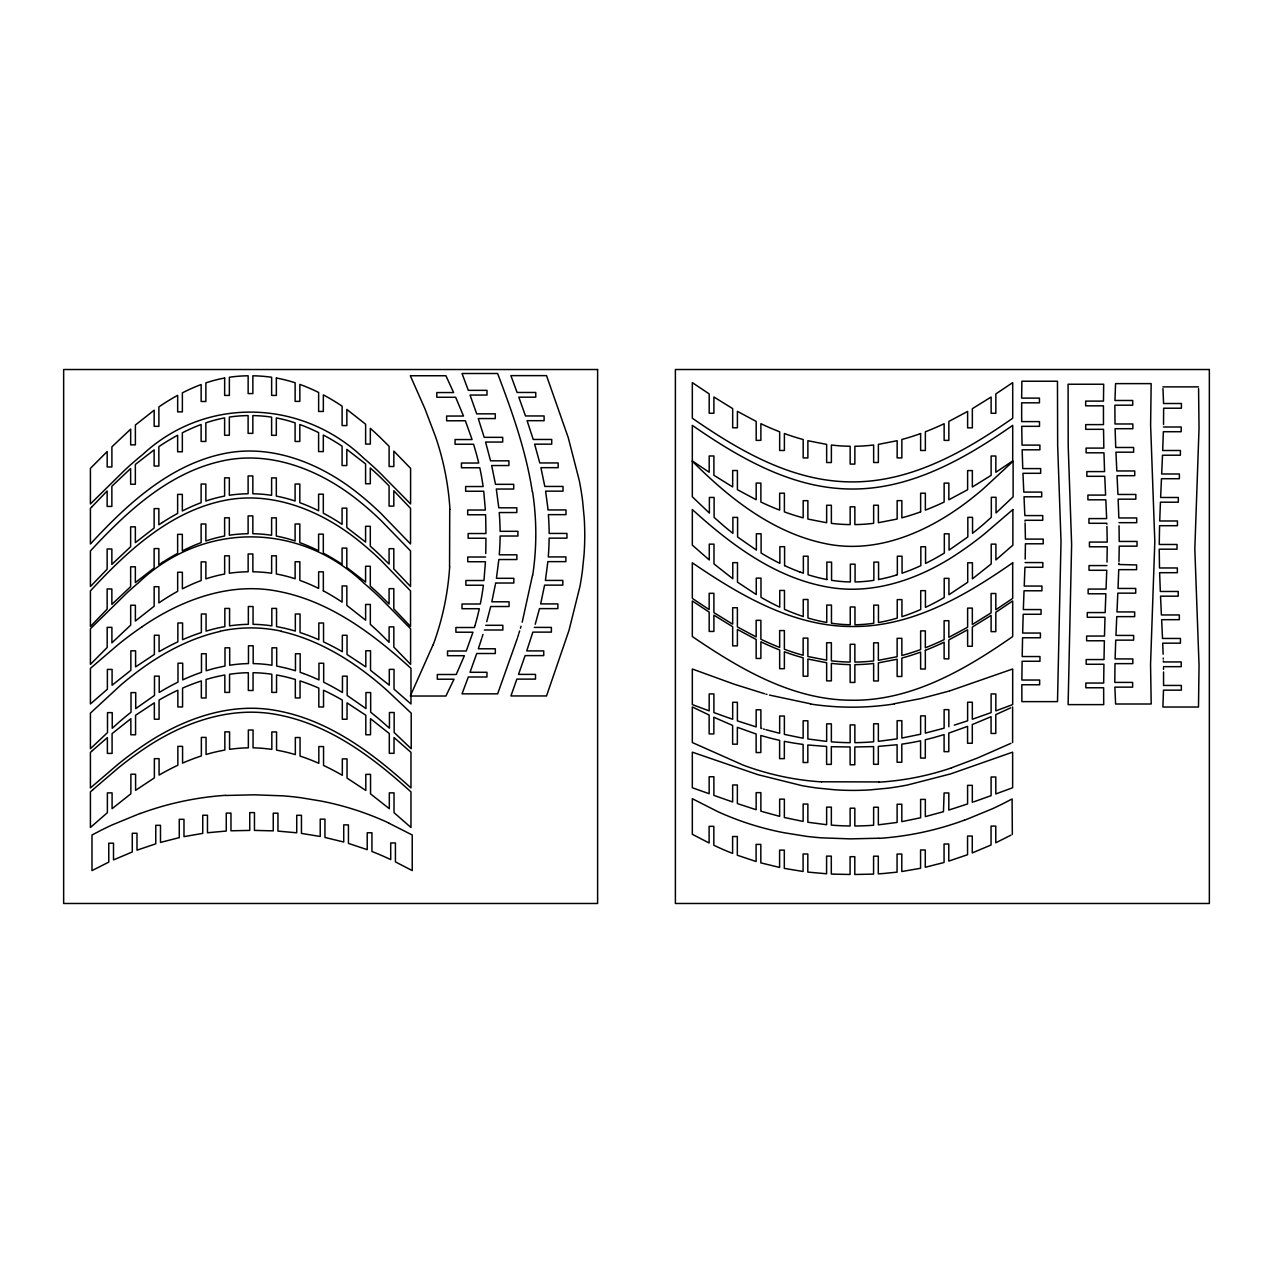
<?xml version="1.0" encoding="UTF-8"?>
<svg xmlns="http://www.w3.org/2000/svg" width="1273" height="1273" viewBox="0 0 1273 1273"><rect width="100%" height="100%" fill="white"/><g stroke="black" fill="none" stroke-linecap="round" stroke-linejoin="round"><path stroke-width="1.5" d="M1163.522 424.546L1163.633 408.219L1181.408 408.219L1181.408 403.509L1163.57 403.509L1162.981 388.599M1025.195 559.07L1025.417 543.794L1043.224 543.794L1043.224 539.084L1025.417 539.084L1025.099 522.948M1107.001 562.077L1107.224 546.801L1089.433 546.801L1089.433 542.075L1107.224 542.075L1106.921 526.401M1118.967 561.457L1119.222 546.165L1137.028 546.165L1137.028 541.455L1119.222 541.455L1119.047 525.749M485.745 553.532L485.952 538.24L468.162 538.24L468.162 533.53L485.952 533.53L485.713 518.254M1118.935 563.191L1118.903 564.066M1118.887 564.512L1136.614 564.941L1136.614 569.652L1118.744 569.652L1118.028 588.444L1135.723 588.444L1135.723 593.154L1117.821 593.154L1116.978 611.931L1134.673 611.931L1134.673 616.641L1116.755 616.641L1115.944 635.434L1133.638 635.434L1133.638 640.144L1115.737 640.144L1115.1 658.921L1132.827 658.921L1132.827 663.631L1114.973 663.631L1114.814 682.408L1132.636 682.408L1132.636 687.134L1114.877 687.134L1115.594 704.001L1151.19 704.001L1150.553 664.267L1154.818 541.614L1150.617 425.309L1151.158 383.619L1115.562 383.619L1114.957 400.486L1132.715 400.486L1132.715 405.196L1114.877 405.196L1114.989 423.973L1132.843 423.973L1132.843 428.699L1115.1 428.699L1115.737 447.475L1133.638 447.475L1133.638 452.186L1115.944 452.186L1116.819 470.962L1134.736 470.962L1134.736 475.688L1117.042 475.688L1117.933 494.465L1135.834 494.465L1135.834 499.175L1118.14 499.175L1118.84 517.952L1136.709 517.952L1136.709 522.678L1118.967 522.678M449.56 566.771L449.735 509.439M532.432 575.587L522.201 622.195M495.468 583.909L495.627 583.018L513.831 583.018L513.831 578.308L496.422 578.308L498.857 559.531L516.87 559.531L516.87 554.805L499.271 554.805L499.525 551.304A259.342 259.342 0 0 0 500.114 536.028L517.92 536.028L517.92 531.318L500.114 531.318A258.085 258.085 0 0 0 499.493 516.09L499.223 512.542L516.822 512.542L516.822 507.816L498.793 507.816L496.311 489.039L513.703 489.039L513.703 484.329L495.499 484.329L491.664 465.552L508.914 465.552L508.914 460.826L490.551 460.826L485.586 442.049L502.692 442.049L502.692 437.339L484.201 437.339L478.266 418.562L495.277 418.562L495.277 413.836L476.691 413.836L470.055 395.06L486.986 395.06L486.986 390.35L468.321 390.35L462.019 373.498L497.616 373.498C512.207 411.927 526.067 450.992 532.337 491.792M495.308 584.8L491.824 601.795L509.073 601.795L509.073 606.521L490.71 606.521L486.747 621.685M475.052 625.377L475.259 624.661A262.445 262.445 0 0 0 479.3 608.717L462.019 608.717L462.019 604.007L480.303 604.007A266.916 266.916 0 0 0 482.897 588.874L483.39 585.23L465.886 585.23L465.886 580.52L483.963 580.52L485.443 561.743L467.748 561.743L467.748 557.017L485.634 557.017M521.039 626.252L520.45 628.273M535.233 624.263L539.497 608.621L557.876 608.621L557.876 603.911L540.659 603.911L544.589 585.134L562.809 585.134L562.809 580.424L545.401 580.424L547.867 561.632L565.88 561.632L565.88 556.922L548.281 556.922L548.536 553.437A273.011 273.011 0 0 0 549.061 541.964L549.14 538.145L566.946 538.145L566.946 533.435L549.156 533.435L549.14 531.525A269.828 269.828 0 0 0 548.631 518.191L548.392 514.642L566.008 514.642L566.008 509.932L547.995 509.932L547.772 507.625M474.845 626.077L474.431 627.509L455.909 627.509L455.909 632.22L472.967 632.22L466.268 650.996L447.539 650.996L447.539 655.706L464.39 655.706L456.211 674.499L437.323 674.499L437.323 679.209L454.015 679.209L445.916 696.029L410.32 696.029L432.9 645.172M519.639 630.947L518.938 633.27M482.976 634.431L482.069 637.327M518.572 634.431L517.665 637.327M481.703 638.489L478.33 648.784L495.324 648.784L495.324 653.51L476.723 653.51L470.023 672.287L486.954 672.287L486.954 676.997L468.305 676.997L462.035 693.849L497.632 693.849L517.299 638.489M141.955 626.857C180.909 599.997 229.458 581.888 277.18 591.133C329.166 600.697 372.782 633.572 410.972 668.373L410.972 703.969L394.025 689.154L394.025 669.359L389.299 669.359L389.299 685.176L370.523 670.314L370.523 650.774L365.812 650.774L365.812 666.877L347.036 654.481L347.036 635.275L342.326 635.275L342.326 651.696L338.857 649.739A242.3 242.3 0 0 0 323.549 641.878L323.533 623.006L318.823 623.006L318.823 639.746A207.022 207.022 0 0 0 303.579 633.731L300.046 632.554L300.046 614L295.336 614L295.336 631.074L289.48 629.451A165.951 165.951 0 0 0 276.559 626.618L276.543 608.414L271.833 608.414L271.833 625.855L268.332 625.393A146.109 146.109 0 0 0 253.056 624.327L253.056 606.521L248.346 606.521L248.346 624.327A146.475 146.475 0 0 0 233.086 625.393L229.57 625.87L229.57 608.43L224.844 608.43L224.844 626.634A167.463 167.463 0 0 0 211.939 629.451L206.067 631.09L206.067 614L201.357 614L201.357 632.554L197.888 633.715A206.64 206.64 0 0 0 182.58 639.714L182.58 622.974L177.854 622.974L177.854 641.847A236.205 236.205 0 0 0 162.467 649.739L159.077 651.665L159.077 635.243L154.367 635.243L154.367 654.449L135.59 666.893L135.59 650.805L130.864 650.805L130.864 670.33L112.088 685.224L112.088 669.423L107.378 669.423L107.378 689.234L90.415 703.953L90.415 668.357L118.262 644.52A347.895 347.895 0 0 1 141.955 626.857M162.403 522.471L158.854 524.81L158.854 508.611L154.128 508.611L154.128 528.056L135.352 542.632L135.352 526.847L130.642 526.847L130.642 546.706L111.865 564.416L111.865 548.981L107.139 548.981L107.139 569.174L90.415 586.551L90.415 550.954C126.998 511.444 169.452 471.806 223.937 460.603C273.568 450.324 323.883 471.79 361.596 503.169A312.919 312.919 0 0 1 381.073 520.53L410.527 550.923L410.527 586.519L393.803 568.92L393.803 548.695L389.077 548.695L389.077 564.082L380.452 555.505A310.898 310.898 0 0 0 375.042 550.429L370.3 546.165L370.3 526.306L365.59 526.306L365.59 542.091L346.813 527.563L346.813 508.134L342.087 508.134L342.087 524.349L338.793 522.201A216.76 216.76 0 0 0 323.31 513.194L323.31 494.179L318.6 494.179L318.6 510.791A192.621 192.621 0 0 0 303.388 504.028L299.823 502.676L299.823 484.042L295.097 484.042L295.097 501.037A144.692 144.692 0 0 0 276.321 496.104L276.321 477.9L271.61 477.9L271.61 495.308L268.11 494.831A141.462 141.462 0 0 0 252.834 493.781L252.834 475.943L248.108 475.943L248.108 493.765A140.46 140.46 0 0 0 232.8 494.783L229.331 495.261L229.331 477.852L224.621 477.852L224.621 496.072A140.078 140.078 0 0 0 205.844 501.021L205.844 484.026L201.118 484.026L201.118 502.676L197.586 504.044A185.953 185.953 0 0 0 182.341 510.966L182.341 494.385L177.631 494.385L177.631 513.433A225.13 225.13 0 0 0 162.403 522.471M162.403 562.427L158.854 564.766L158.854 548.583L154.128 548.583L154.128 568.013L135.352 582.588L135.352 566.803L130.642 566.803L130.642 586.662L111.865 604.389L111.865 588.953L107.139 588.953L107.139 609.13L90.415 626.507L90.415 590.911C126.998 551.4 169.452 511.778 223.937 500.56C273.568 490.28 323.883 511.762 361.596 543.125A312.919 312.919 0 0 1 381.073 560.486L410.527 590.879L410.527 626.475L393.803 608.876L393.803 588.651L389.077 588.651L389.077 604.039L380.452 595.462A310.898 310.898 0 0 0 375.042 590.386L370.3 586.121L370.3 566.262L365.59 566.262L365.59 582.047L346.813 567.519L346.813 548.09L342.087 548.09L342.087 564.305L338.793 562.157A216.76 216.76 0 0 0 323.31 553.15L323.31 534.135L318.6 534.135L318.6 550.748A192.621 192.621 0 0 0 303.388 543.985L299.823 542.648L299.823 523.999L295.097 523.999L295.097 540.993A144.692 144.692 0 0 0 276.321 536.06L276.321 517.856L271.61 517.856L271.61 535.265L268.11 534.787A141.462 141.462 0 0 0 252.834 533.737L252.834 515.899L248.108 515.899L248.108 533.721A140.46 140.46 0 0 0 232.8 534.74L229.331 535.233L229.331 517.809L224.621 517.809L224.621 536.028A140.078 140.078 0 0 0 205.844 540.977L205.844 523.983L201.118 523.983L201.118 542.648L197.586 544.001A185.953 185.953 0 0 0 182.341 550.923L182.341 534.342L177.631 534.342L177.631 553.389A225.13 225.13 0 0 0 162.403 562.427M1012.337 834.42L1012.099 798.935M1011.176 799.428L1003.872 803.231A343.551 343.551 0 0 1 992.383 808.785L964.441 820.273M1010.953 835.152L995.772 842.79L995.772 826.097L991.046 826.097L991.046 844.986L972.27 852.926L972.27 836.043L967.56 836.043L967.56 854.724L948.783 861.089L948.783 843.999L944.057 843.999L944.057 862.489L925.28 867.263L925.28 849.982L920.57 849.982L920.57 868.281L901.793 871.528L901.793 854.056L897.067 854.056L897.067 872.148L883.001 873.549L878.29 873.851L878.29 856.188L873.58 856.188L873.58 874.105L854.804 874.487L854.804 856.681L850.078 856.681L850.078 874.471L834.356 874.153M1010.953 743.321L977.378 758.072L951.408 767.842M941.193 643.565L944.12 642.181L944.12 658.841L948.831 658.841L948.831 639.889L967.623 629.801L967.623 646.238L972.333 646.238L972.333 627.048L991.11 615.384L991.11 631.631L995.82 631.631L995.82 612.281L1012.687 600.951L1012.687 636.548C964.823 669.916 910.545 701.518 850.284 700.214C791.647 699.657 739.342 668.548 692.321 636.548L692.321 600.951L709.172 612.122L709.172 631.44L713.898 631.44L713.898 615.161L732.675 626.698L732.675 645.872L737.385 645.872L737.385 629.419L756.162 639.492L756.162 658.459L760.888 658.459L760.888 641.799L764.389 643.454A277.371 277.371 0 0 0 779.665 649.994L779.665 668.691L784.375 668.691L784.375 651.776A229.872 229.872 0 0 0 799.587 656.804L803.152 657.807L803.152 676.234L807.878 676.234L807.878 659.048L826.654 662.74L826.654 680.864L831.364 680.864L831.364 663.36L834.865 663.742A182.31 182.31 0 0 0 850.141 664.617L850.141 682.439L854.867 682.439L854.867 664.633A181.912 181.912 0 0 0 870.095 663.838L873.644 663.456L873.644 680.975L878.354 680.975L878.354 662.867L897.131 659.255L897.131 676.472L901.857 676.472L901.857 658.046L905.374 657.075A227.055 227.055 0 0 0 920.618 652.094L920.634 669.025L925.344 669.025L925.344 650.328M1010.714 707.836L995.788 714.614L995.788 733.455L991.078 733.455L991.078 716.683L974.879 723.494M974.131 723.78L972.301 724.528L972.301 743.257L967.575 743.257L967.575 726.374L948.799 733.105L948.799 751.659L944.089 751.659L944.089 734.601L934.812 737.306A275.859 275.859 0 0 1 925.312 739.724L925.312 758.072L920.586 758.072L920.586 740.791A258.849 258.849 0 0 1 905.342 743.623L901.809 744.132L901.809 762.256L897.099 762.256L897.099 744.753L878.322 746.376L878.322 764.293L873.596 764.293L873.596 746.599L854.82 746.98L854.82 764.771L850.109 764.771L850.109 746.98L833.083 746.726M140.094 813.447L112.167 824.92A343.965 343.965 0 0 0 100.678 830.473L91.99 835.008L91.99 870.605L108.778 862.107L108.778 843.203L113.504 843.203L113.504 859.912L132.281 851.971L132.281 833.274L136.991 833.274L136.991 850.173L155.767 843.824L155.767 825.318L160.493 825.318L160.493 842.424L179.27 837.634L179.27 819.319L183.98 819.319L183.98 836.632L202.757 833.369L202.757 815.245L207.467 815.245L207.467 832.749L226.26 831.046L226.26 813.113L230.97 813.113L230.97 830.792L249.747 830.41L249.747 812.604L254.457 812.604L254.457 830.41L273.249 830.855L273.249 813.176L277.96 813.176L277.96 831.11L296.736 832.797L296.736 815.293L301.446 815.293L301.446 833.401L320.223 836.488L320.223 819.16L324.949 819.16L324.949 837.443L343.726 842.026L343.726 824.888L348.436 824.888L348.436 843.378L367.213 849.664L367.213 832.765L371.939 832.765L371.939 851.478L377.031 853.515A264.211 264.211 0 0 1 383.953 856.49L390.716 859.625L390.716 842.949L395.426 842.949L395.426 861.901L412.229 870.589L412.229 834.993L388.615 823.026M973.654 801.879L991.094 795.657L991.094 777.007L995.804 777.007L995.804 793.938L1012.64 787.748L1012.64 752.152L950.66 773.889L907.697 784.964A304.263 304.263 0 0 1 887.711 788.21L870.08 789.881A272.613 272.613 0 0 1 834.833 789.785L817.186 788.035A303.706 303.706 0 0 1 801.751 785.584L757.912 774.668L692.321 752.168L692.321 787.764L709.156 793.716L709.156 776.753L713.882 776.753L713.882 795.386L732.659 801.974L732.659 784.98L737.369 784.98L737.369 803.581L756.146 809.723L756.146 792.649L760.872 792.649L760.872 811.156L761.763 811.426M896.176 575.141L897.338 574.775L897.338 556.221L902.064 556.221L902.064 573.232L905.533 571.991A202.693 202.693 0 0 0 920.84 565.658L920.84 546.754L925.551 546.754L925.551 563.414A231.734 231.734 0 0 0 940.699 555.235L944.327 553.071L944.327 533.817L949.053 533.817L949.053 550.127L967.83 536.951L967.83 517.347L972.54 517.347L972.54 533.292L976.996 529.727A303.69 303.69 0 0 0 984.284 523.569L991.317 517.284L991.317 497.313L996.043 497.313L996.043 512.939L1013.117 496.82L1013.117 461.224L983.09 489.007A299.569 299.569 0 0 1 975.595 495.261C934.398 528.916 880.534 554.821 826.225 543.794C773.379 533.228 729.445 498.507 692.321 461.192M954.257 725.117L967.623 720.82L967.623 702.235L972.333 702.235L972.333 719.245L991.11 712.609L991.11 693.944L995.836 693.944L995.836 710.875L1012.687 704.59L1012.687 668.993L949.976 690.809M949.324 691.016L921.127 698.511L894.378 703.698M943.452 811.665L944.105 792.968L948.815 792.968L948.815 810.058L967.591 803.947L967.591 785.346L972.317 785.346L972.317 802.34M942.784 811.872L925.328 816.614L925.328 799.396L920.618 799.396L920.618 817.759L901.825 821.642L901.825 804.25L897.115 804.25L897.115 822.438L878.338 824.84L878.338 807.241L873.628 807.241L873.628 825.238L870.08 825.477A269.971 269.971 0 0 1 856.745 825.97L854.835 825.986L854.835 808.196L850.125 808.196L850.125 825.986L844.397 825.859A272.947 272.947 0 0 1 834.833 825.381L831.349 825.127L831.349 807.13L826.638 807.13L826.638 824.713L807.862 822.247L807.862 804.059L803.136 804.059L803.136 821.435L784.359 817.505L784.359 799.142L779.649 799.142L779.649 816.343L762.654 811.697M942.466 728.602L944.12 728.14L944.12 709.65L948.846 709.65L948.846 726.756M941.797 728.793L925.344 733.105L925.344 715.872L920.634 715.872L920.634 734.219L901.857 738.054L901.857 720.677L897.131 720.677L897.131 738.865L878.354 741.347L878.354 723.78L873.644 723.78L873.644 741.793L870.095 742.064A257.942 257.942 0 0 1 854.867 742.668L854.867 724.894L850.141 724.894L850.141 742.684A259.151 259.151 0 0 1 834.865 742.095L831.364 741.841L831.364 723.844L826.654 723.844L826.654 741.411L807.878 738.976L807.878 720.789L803.152 720.789L803.152 738.181L800.924 737.783M220.277 631.408C192.016 637.725 165.792 651.251 142.385 668.07A326.206 326.206 0 0 0 126.52 680.243A301.001 301.001 0 0 0 120.426 685.367L90.415 713.135L90.415 748.731L107.505 732.596L107.505 712.625L112.231 712.625L112.231 728.267L119.248 721.982A304.518 304.518 0 0 1 126.52 715.84L131.008 712.244L131.008 692.607L135.718 692.607L135.718 708.6L154.494 695.424L154.494 676.138L159.205 676.138L159.205 692.48L162.833 690.3A231.686 231.686 0 0 1 177.981 682.137L177.997 663.201L182.707 663.201L182.707 679.893A202.678 202.678 0 0 1 198.015 673.544L201.484 672.319L201.484 653.733L206.194 653.733L206.194 670.776L207.372 670.41A170.168 170.168 0 0 1 215.583 668.102L224.987 666.034L224.987 647.814L229.697 647.814L229.697 665.238L233.214 664.729A137.325 137.325 0 0 1 248.474 663.583L248.474 645.777L253.184 645.777L253.184 663.599A137.134 137.134 0 0 1 268.46 664.729L271.961 665.238L271.961 647.814L276.687 647.814L276.687 666.05L286.075 668.118A168.927 168.927 0 0 1 294.302 670.425L295.463 670.776L295.463 653.749L300.173 653.749L300.173 672.335L303.706 673.592M225.623 795.482L254.298 794.813L282.988 795.848A313.985 313.985 0 0 1 300.683 797.694L320.685 800.988A293.602 293.602 0 0 1 388.663 822.931M878.911 838.223L850.221 838.875L821.546 837.841A313.779 313.779 0 0 1 806.064 836.281L783.85 832.701A293.506 293.506 0 0 1 717.781 811.633L692.321 798.712L692.321 834.308L709.109 842.981L709.109 826.336L713.835 826.336L713.835 845.272L720.582 848.391A263.941 263.941 0 0 0 727.504 851.366L732.611 853.419L732.611 836.536L737.322 836.536L737.322 855.233L756.098 861.519L756.098 844.397L760.824 844.397L760.824 862.871L779.601 867.438L779.601 850.125L784.311 850.125L784.311 868.393L803.088 871.496L803.088 854.008L807.814 854.008L807.814 872.1L826.591 873.771L826.591 856.108L831.301 856.108L831.301 874.026L833.481 874.121M878.927 781.94L821.594 781.781M1163.458 426.996L1181.201 426.996L1181.201 431.722L1163.347 431.722L1162.695 450.499L1180.405 450.499L1180.405 455.209L1162.504 455.209L1161.692 473.986L1179.371 473.986L1179.371 478.712L1161.469 478.712L1160.626 497.488L1178.321 497.488L1178.321 502.199L1160.435 502.199L1159.719 520.975L1177.445 520.975L1177.445 525.701L1159.576 525.701L1159.242 544.478L1177.032 544.478L1177.032 549.188L1159.226 549.188L1159.496 567.965L1177.35 567.965L1177.35 572.691L1159.623 572.691L1160.324 591.468L1178.209 591.468L1178.209 596.178L1160.53 596.178L1161.406 614.954L1179.323 614.954L1179.323 619.68L1161.644 619.68L1162.52 638.457L1180.421 638.457L1180.421 643.167L1162.71 643.167L1163.124 654.195M1025.099 562.571L1042.826 562.571L1042.826 567.281L1024.94 567.281L1024.224 586.057L1041.935 586.057L1041.935 590.783L1024.033 590.783L1023.333 609.56L1041.059 609.56L1041.059 614.27L1023.19 614.27L1022.665 633.047L1040.407 633.047L1040.407 637.773L1022.569 637.773L1022.203 656.55L1039.961 656.55L1039.961 661.26L1022.124 661.26L1021.869 680.037L1039.643 680.037L1039.643 684.763L1021.837 684.763L1021.885 701.63L1057.497 701.63L1061.014 541.439L1057.656 445.534L1057.465 381.248L1021.869 381.248L1021.662 398.115L1039.452 398.115L1039.452 402.825L1021.646 402.825L1021.678 421.602L1039.5 421.602L1039.5 426.328L1021.726 426.328L1022.044 445.104L1039.898 445.104L1039.898 449.815L1022.155 449.815L1022.76 468.591L1040.662 468.591L1040.662 473.301L1022.951 473.301L1023.794 492.094L1041.696 492.094L1041.696 496.804L1024.017 496.804L1024.845 515.581L1042.73 515.581L1042.73 520.291L1025.02 520.291L1025.051 521.182M1106.905 565.578L1089.036 565.578L1089.036 570.288L1106.762 570.288L1106.714 571.466L1106.046 589.065L1088.144 589.065L1088.144 593.791L1105.855 593.791L1105.155 612.568L1087.269 612.568L1087.269 617.278L1104.996 617.278L1104.487 636.054L1086.633 636.054L1086.633 640.78L1104.375 640.78L1104.009 659.557L1086.171 659.557L1086.171 664.267L1103.93 664.267L1103.675 683.044L1085.869 683.044L1085.869 687.77L1103.643 687.77L1103.707 704.621L1068.111 704.621L1071.627 544.462L1068.206 446.25L1068.079 384.239L1103.675 384.239L1103.468 401.106L1085.662 401.106L1085.662 405.832L1103.436 405.832L1103.484 424.609L1085.71 424.609L1085.71 429.319L1103.532 429.319L1103.834 448.096L1086.092 448.096L1086.092 452.822L1103.962 452.822L1104.566 471.599L1086.856 471.599L1086.856 476.309L1104.741 476.309L1105.601 495.086L1087.906 495.086L1087.906 499.812L1105.823 499.812L1106.651 518.588L1088.94 518.588L1088.94 523.298L1106.826 523.298L1106.858 524.19M485.713 625.298L502.835 625.298L502.835 630.008L484.329 630.008M534.294 627.398L551.384 627.398L551.384 632.124L532.862 632.124L526.736 650.901L543.73 650.901L543.73 655.611L525.113 655.611L518.541 674.388L535.503 674.388L535.503 679.114L516.87 679.114L510.934 695.949L546.531 695.949L569.015 630.342L579.931 586.519A303.563 303.563 0 0 0 582.382 571.084L584.021 555.028A272.438 272.438 0 0 0 584.227 518.191L582.557 500.56A304.104 304.104 0 0 0 579.295 480.573L568.235 437.594L546.515 375.63L510.903 375.63L517.093 392.466L535.758 392.466L535.758 397.176L518.811 397.176L525.494 415.953L544.096 415.953L544.096 420.679L527.102 420.679L533.212 439.456L551.718 439.456L551.718 444.166L534.628 444.166L539.784 462.942L558.163 462.942L558.163 467.668L540.914 467.668L544.812 486.445L563.016 486.445L563.016 491.155L545.608 491.155L547.692 506.861M1163.474 666.67L1181.217 666.67L1181.217 661.944L1163.363 661.944L1163.331 660.973M832.208 746.694L831.333 746.662L831.333 764.373L826.607 764.373L826.607 746.455L807.83 744.991L807.83 762.511L803.12 762.511L803.12 744.419L799.492 743.925A266.63 266.63 0 0 1 784.343 741.332L784.343 758.644L779.617 758.644L779.617 740.345A261.856 261.856 0 0 1 763.705 736.303L760.84 735.46L760.84 752.55L756.13 752.55L756.13 734.012L737.353 727.313L737.353 744.18L732.627 744.18L732.627 725.435L713.851 717.24L713.851 733.948L709.141 733.948L709.141 715.044L692.321 706.945L692.321 742.541L743.177 765.121A275.541 275.541 0 0 0 821.594 781.893M810.583 703.81L769.449 695.074M800.033 737.624L784.375 734.378L784.375 716.031L779.665 716.031L779.665 733.28L765.964 729.715M281.301 631.392C318.568 639.81 351.984 660.385 380.802 684.938A394.359 394.359 0 0 1 387.215 690.555L411.211 713.166L411.211 748.763L394.153 732.484L394.153 712.514L389.443 712.514L389.443 728.156L380.038 719.881A335.658 335.658 0 0 0 374.262 715.092L370.666 712.196L370.666 692.56L365.94 692.56L365.94 708.552L347.163 695.472L347.163 676.186L342.453 676.186L342.453 692.528L338.984 690.459A239.419 239.419 0 0 0 323.676 682.201L323.676 663.249L318.95 663.249L318.95 679.941A202.996 202.996 0 0 0 303.706 673.592M766.951 694.39L765.964 694.119M764.484 729.302L763.577 729.047M764.484 693.705L734.139 684.19L692.321 669.009L692.321 704.606L709.172 710.859L709.172 693.928L713.898 693.928L713.898 712.594L729.827 718.29M761.779 728.538L760.888 728.283L760.888 709.793L756.162 709.793L756.162 726.899L737.385 720.884L737.385 702.298L732.675 702.298L732.675 719.277L730.193 718.418M799.842 571.943L803.358 573.2L803.358 556.206L808.084 556.206L808.084 574.76L809.246 575.125A162.562 162.562 0 0 0 826.861 579.517M692.321 460.969L709.188 472.235L709.188 455.973L713.898 455.973L713.898 475.29L732.675 486.938L732.675 470.517L737.401 470.517L737.401 489.675L756.178 499.732L756.178 483.088L760.888 483.088L760.888 502.023L764.405 503.662A272.422 272.422 0 0 0 779.665 510.123L779.665 493.208L784.391 493.208L784.391 511.889A234.391 234.391 0 0 0 799.603 516.854L803.168 517.84L803.168 500.671L807.878 500.671L807.878 519.066L826.654 522.742L826.654 505.27L831.38 505.27L831.38 523.362L834.881 523.744A177.536 177.536 0 0 0 850.157 524.603L850.157 506.813L854.867 506.813L854.867 524.603A177.79 177.79 0 0 0 870.111 523.728L873.644 523.346L873.644 505.238L878.37 505.238L878.37 522.71L897.147 519.034L897.147 500.639L901.857 500.639L901.857 517.825L905.374 516.838A235.871 235.871 0 0 0 920.634 511.873M1198.482 386.881L1162.885 386.881M1198.577 388.599L1199.023 428.508L1194.822 549.013L1199.039 665.318L1198.498 707.024L1162.901 707.024L1163.49 690.157L1181.344 690.157L1181.344 685.447L1163.57 685.447L1163.554 671.985M485.681 517.379L485.586 514.753L467.684 514.753L467.684 510.027L485.363 510.027L483.74 491.251L465.647 491.251L465.647 486.541L483.119 486.541L482.61 483.024A258.626 258.626 0 0 0 479.778 467.764L461.447 467.764L461.447 463.038L478.712 463.038A275.955 275.955 0 0 0 476.293 453.554L473.588 444.261L455.05 444.261L455.05 439.551L472.076 439.551L465.361 420.774L446.632 420.774L446.632 416.048L463.499 416.048L455.654 397.271L436.83 397.271L436.83 392.561L453.602 392.561L445.916 375.742L410.32 375.742L424.959 408.824L435.621 436.941A276.209 276.209 0 0 1 449.958 509.423M1163.251 658.061L1163.283 659.032M1163.522 669.327L1163.49 668.007M1012.608 706.945L1012.608 742.541M920.634 433.552L920.634 450.483L925.36 450.483L925.36 431.786A271.579 271.579 0 0 0 941.177 425.102L944.136 423.734L944.136 440.394L948.846 440.394L948.846 421.443L967.623 411.418L967.623 427.855L972.349 427.855L972.349 408.681L991.126 397.033L991.126 413.279L995.836 413.279L995.836 393.93L1012.703 382.632L1012.703 418.228C964.854 451.644 910.466 482.738 850.3 481.878C791.679 481.289 739.136 450.642 692.321 418.228L692.321 382.632L709.188 393.898L709.188 413.248L713.898 413.248L713.898 396.969L732.675 408.617L732.675 427.792L737.401 427.792L737.401 411.354L756.178 421.411L756.178 440.363L760.888 440.363L760.888 423.686L764.405 425.341A272.47 272.47 0 0 0 779.665 431.786L779.665 450.483L784.391 450.483L784.391 433.552A234.439 234.439 0 0 0 799.603 438.517L803.168 439.503L803.168 457.93L807.878 457.93L807.878 440.729L826.654 444.404L826.654 462.529L831.38 462.529L831.38 445.025L834.881 445.407A177.583 177.583 0 0 0 850.157 446.266L850.157 464.088L854.867 464.088L854.867 446.266A177.854 177.854 0 0 0 870.095 445.391L873.644 445.009L873.644 462.513L878.37 462.513L878.37 444.388L897.147 440.697L897.147 457.914L901.857 457.914L901.857 439.487L905.374 438.517A235.807 235.807 0 0 0 920.634 433.552M920.634 511.889L920.634 493.208L925.36 493.208L925.36 510.123A271.722 271.722 0 0 0 941.177 503.424L944.136 502.055L944.136 483.119L948.846 483.119L948.846 499.78L967.623 489.739L967.623 470.58L972.349 470.58L972.349 487.018L991.126 475.354L991.126 456.02L995.836 456.02L995.836 472.267L1012.703 460.953L1012.703 425.357C964.854 458.773 910.466 489.866 850.3 489.007C791.679 488.434 739.152 457.771 692.321 425.373L692.321 496.788L709.379 513.067L709.379 497.441L714.105 497.441L714.105 517.395L723.494 525.654A336.327 336.327 0 0 0 729.254 530.443L732.882 533.339L732.882 517.395L737.592 517.395L737.592 536.999L756.369 550.079L756.369 533.769L761.095 533.769L761.095 553.007L764.548 555.076A239.388 239.388 0 0 0 779.872 563.35L779.872 546.69L784.582 546.69L784.582 565.61M878.561 579.501L878.561 562.125L873.851 562.125L873.851 580.313L870.35 580.822A137.325 137.325 0 0 1 855.074 581.952L855.074 564.178L850.348 564.178L850.348 581.952A137.134 137.134 0 0 1 835.088 580.806L831.571 580.313L831.571 562.125L826.861 562.125L826.861 579.501M323.342 590.863L323.342 571.832L318.632 571.832L318.632 588.428A180.766 180.766 0 0 0 303.42 581.713L299.855 580.393L299.855 561.759L295.129 561.759L295.129 578.769A143.117 143.117 0 0 0 276.352 573.996L276.352 555.808L271.642 555.808L271.642 573.248L268.142 572.786A148.034 148.034 0 0 0 252.866 571.8L252.866 553.978L248.14 553.978L248.14 571.784A146.22 146.22 0 0 0 232.848 572.77L229.363 573.248L229.363 555.824L224.653 555.824L224.653 574.028A138.025 138.025 0 0 0 205.876 578.881L205.876 561.886L201.15 561.886L201.15 580.536L197.633 581.888A176.979 176.979 0 0 0 182.389 588.842L182.373 572.261L177.663 572.261L177.663 591.324A217.412 217.412 0 0 0 162.451 600.506L158.886 602.893L158.886 586.726L154.16 586.726L154.16 606.203L135.384 621.001L135.384 605.248L130.673 605.248L130.673 625.123L111.897 642.833L111.897 627.366L107.171 627.366L107.171 647.511L90.415 664.363L90.415 628.767L127.364 592.502A344.935 344.935 0 0 1 138.168 583.05C202.63 521.294 299.378 521.659 363.887 583.129A344.156 344.156 0 0 1 381.073 598.724L410.59 628.735L410.59 664.331L393.834 647.098L393.834 626.889L389.108 626.889L389.108 642.308L380.452 633.731A344.697 344.697 0 0 0 375.058 628.607L370.332 624.327L370.332 604.452L365.622 604.452L365.622 620.206L346.845 605.423L346.845 585.962L342.119 585.962L342.119 602.145L338.793 599.949A205.462 205.462 0 0 0 323.342 590.847M276.352 378.033L276.352 395.426L271.642 395.426L271.642 377.254L268.173 376.808A148.177 148.177 0 0 0 252.866 375.806L252.866 393.58L248.14 393.58L248.14 375.79A146.3 146.3 0 0 0 232.879 376.776L229.363 377.254L229.363 395.426L224.653 395.426L224.653 378.033M894.41 703.921A276.862 276.862 0 0 1 810.551 704.033M951.424 767.89A276.336 276.336 0 0 1 878.943 782.163M964.393 820.146A306.507 306.507 0 0 1 878.911 838.382M799.842 571.959A202.996 202.996 0 0 1 784.582 565.594M896.176 575.125A163.628 163.628 0 0 1 878.561 579.517M941.193 643.565A269.765 269.765 0 0 1 925.344 650.328M140.141 813.574A306.841 306.841 0 0 1 225.607 795.323M220.229 631.217A143.292 143.292 0 0 1 281.349 631.185M276.352 378.017A143.037 143.037 0 0 1 295.129 382.791L295.129 401.377L299.855 401.377L299.855 384.398L303.435 385.735A180.83 180.83 0 0 1 318.632 392.466L318.632 411.45L323.342 411.45L323.342 394.869A205.749 205.749 0 0 1 338.809 403.987L342.119 406.167L342.119 425.58L346.845 425.58L346.845 409.429L365.622 424.227L365.622 444.07L370.332 444.07L370.332 428.349L375.042 432.629A344.856 344.856 0 0 1 380.452 437.737L389.108 446.314L389.108 466.507L393.834 466.507L393.834 451.103L410.59 468.337L410.59 503.933L379.099 472.028A342.373 342.373 0 0 0 363.887 458.344C302.21 398.99 205.844 395.744 142.608 454.62A339.78 339.78 0 0 0 125.2 469.705L90.415 503.965L90.415 468.369L107.171 451.517L107.171 466.968L111.897 466.968L111.897 446.839L130.673 429.128L130.673 444.85L135.384 444.85L135.384 425.023L154.16 410.208L154.16 426.328L158.886 426.328L158.886 406.899L162.451 404.496A217.46 217.46 0 0 1 177.663 395.33L177.663 411.863L182.373 411.863L182.373 392.848A176.867 176.867 0 0 1 197.665 385.878L201.15 384.541L201.15 401.488L205.876 401.488L205.876 382.887A137.834 137.834 0 0 1 224.653 378.017M449.671 566.771A275.891 275.891 0 0 1 433.027 645.22M532.56 491.76A277.021 277.021 0 0 1 532.655 575.619M92.006 506.702L90.415 508.373L90.415 543.969C127.014 504.458 169.468 464.804 223.968 453.618C273.6 443.354 323.883 464.836 361.596 496.199A312.617 312.617 0 0 1 381.073 513.544L410.527 543.937L410.527 508.341L393.803 490.741L393.803 506.113L389.077 506.113L389.077 485.904L382.186 479.014A317.502 317.502 0 0 0 375.042 472.251L370.3 467.987L370.3 483.74L365.59 483.74L365.59 463.913L346.813 449.385L346.813 465.552L342.087 465.552L342.087 446.171L338.809 444.038A216.744 216.744 0 0 0 323.31 435.016L323.31 451.597L318.6 451.597L318.6 432.613A192.764 192.764 0 0 0 303.42 425.866L299.823 424.514L299.823 441.46L295.097 441.46L295.097 422.859A144.899 144.899 0 0 0 276.321 417.926L276.321 435.318L271.61 435.318L271.61 417.146L268.142 416.653A141.351 141.351 0 0 0 252.834 415.587L252.834 433.361L248.108 433.361L248.108 415.587A140.301 140.301 0 0 0 232.832 416.589L229.331 417.083L229.331 435.271L224.621 435.271L224.621 417.894A140.173 140.173 0 0 0 205.844 422.843L205.844 441.445L201.118 441.445L201.118 424.498L197.617 425.85A185.906 185.906 0 0 0 182.341 432.788L182.341 451.788L177.631 451.788L177.631 435.255A224.923 224.923 0 0 0 162.419 444.277L158.854 446.632L158.854 466.029L154.128 466.029L154.128 449.878L135.352 464.454L135.352 484.265L130.642 484.265L130.642 468.528L111.865 486.254L111.865 506.415L107.139 506.415L107.139 490.996L92.006 506.702M92.881 789.69L90.415 791.87L90.415 827.466L107.378 812.699L107.378 792.888L112.088 792.888L112.088 808.689L130.88 793.779L130.88 774.239L135.59 774.239L135.59 790.342L154.367 777.883L154.367 758.66L159.077 758.66L159.077 775.082L162.451 773.157A235.696 235.696 0 0 1 177.854 765.232L177.854 746.36L182.58 746.36L182.58 763.1A203.553 203.553 0 0 1 197.888 757.101L201.357 755.939L201.357 737.401L206.067 737.401L206.067 754.491L210.761 753.17A166.413 166.413 0 0 1 224.844 750.068L224.844 731.88L229.57 731.88L229.57 749.336L233.086 748.874A147.811 147.811 0 0 1 248.346 747.84L248.346 730.018L253.056 730.018L253.056 747.84A147.668 147.668 0 0 1 268.332 748.922L271.833 749.383L271.833 731.943L276.559 731.943L276.559 750.147A165.792 165.792 0 0 1 290.674 753.282L295.336 754.603L295.336 737.528L300.046 737.528L300.046 756.082L303.595 757.276A205.955 205.955 0 0 1 318.823 763.323L318.823 746.567L323.549 746.567L323.549 765.455A245.068 245.068 0 0 1 338.857 773.332L342.326 775.305L342.326 758.883L347.036 758.883L347.036 778.089L365.812 790.469L365.812 774.366L370.538 774.366L370.538 793.891L389.315 808.689L389.315 792.872L394.025 792.872L394.025 812.667L410.972 827.482L410.972 791.886C372.75 757.149 329.134 724.289 277.196 714.662C229.458 705.385 180.877 723.319 141.955 750.29A348.086 348.086 0 0 0 118.262 767.969L92.881 789.69M1012.878 509.55L985.016 533.467A347.386 347.386 0 0 1 961.338 551.129C922.416 578.101 873.835 596.019 826.113 586.758C774.175 577.13 730.543 544.271 692.321 509.534L692.321 545.13L709.268 559.945L709.268 544.144L713.994 544.144L713.994 563.923L732.771 578.722L732.771 562.65L737.481 562.65L737.481 582.143L756.257 594.523L756.257 578.133L760.983 578.133L760.983 597.308L764.437 599.281A245.005 245.005 0 0 0 779.744 607.157L779.76 590.449L784.47 590.449L784.47 609.306A205.955 205.955 0 0 0 799.715 615.336L803.247 616.53L803.247 599.488L807.973 599.488L807.973 617.994L812.635 619.33A165.808 165.808 0 0 0 826.75 622.465L826.75 605.073L831.46 605.073L831.46 623.229L834.977 623.69A147.684 147.684 0 0 0 850.237 624.757L850.237 606.982L854.963 606.982L854.963 624.772A147.827 147.827 0 0 0 870.207 623.738L873.739 623.277L873.739 605.121L878.45 605.121L878.45 622.529A166.429 166.429 0 0 0 892.548 619.426L897.226 618.121L897.226 599.615L901.936 599.615L901.936 616.657L905.421 615.495A203.585 203.585 0 0 0 920.713 609.496L920.729 590.656L925.439 590.656L925.439 607.364A235.744 235.744 0 0 0 940.827 599.456L944.216 597.53L944.216 578.356L948.926 578.356L948.926 594.73L967.719 582.27L967.719 562.777L972.429 562.777L972.429 578.833L991.206 563.923L991.206 544.128L995.916 544.128L995.916 559.913L1012.878 545.146L1012.878 509.55M92.499 750.513L90.415 752.343L90.415 787.939L118.278 764.071A347.497 347.497 0 0 1 141.971 746.424C180.925 719.563 229.458 701.471 277.18 710.7C329.166 720.263 372.766 753.155 410.972 787.939L410.972 752.343L394.025 737.544L394.025 753.33L389.299 753.33L389.299 733.55L370.523 718.688L370.523 734.76L365.812 734.76L365.812 715.251L347.036 702.871L347.036 719.245L342.31 719.245L342.31 700.07L338.857 698.113A242.268 242.268 0 0 0 323.533 690.252L323.533 706.976L318.823 706.976L318.823 688.12A206.99 206.99 0 0 0 303.579 682.105L300.046 680.928L300.046 697.97L295.32 697.97L295.32 679.448L289.48 677.825A165.936 165.936 0 0 0 276.543 674.992L276.543 692.401L271.833 692.401L271.833 674.229L268.317 673.767A146.093 146.093 0 0 0 253.056 672.701L253.056 690.491L248.33 690.491L248.33 672.717A146.459 146.459 0 0 0 233.086 673.783L229.554 674.244L229.554 692.401L224.844 692.401L224.844 675.008A167.463 167.463 0 0 0 211.939 677.841L206.067 679.464L206.067 697.97L201.341 697.97L201.341 680.928L197.888 682.089A206.672 206.672 0 0 0 182.564 688.104L182.564 706.945L177.854 706.945L177.854 690.221A236.269 236.269 0 0 0 162.467 698.113L159.077 700.039L159.077 719.213L154.351 719.213L154.351 702.839L135.575 715.283L135.575 734.776L130.864 734.776L130.864 718.704L112.088 733.614L112.088 753.393L107.378 753.393L107.378 737.608L92.499 750.513M1012.687 562.809C965.38 595.764 911.977 627.016 852.496 626.507C793.063 626.698 739.899 595.255 692.321 562.809L692.321 598.405L709.172 609.592L709.172 593.313L713.898 593.313L713.898 612.631L732.675 624.168L732.675 607.746L737.385 607.746L737.385 626.905L756.162 636.961L756.162 620.333L760.888 620.333L760.888 639.269L764.389 640.908A277.228 277.228 0 0 0 779.665 647.448L779.665 630.565L784.375 630.565L784.375 649.246A229.872 229.872 0 0 0 799.587 654.274L803.152 655.277L803.152 638.107L807.878 638.107L807.878 656.502L826.654 660.194L826.654 642.722L831.364 642.722L831.364 660.814L834.865 661.196A182.373 182.373 0 0 0 850.141 662.071L850.141 644.297L854.867 644.297L854.867 662.087A181.959 181.959 0 0 0 870.095 661.292L873.644 660.926L873.644 642.833L878.354 642.833L878.354 660.321L897.131 656.709L897.131 638.33L901.857 638.33L901.857 655.515L905.374 654.529A227.103 227.103 0 0 0 920.634 649.564L920.634 630.883L925.344 630.883L925.344 647.782A269.812 269.812 0 0 0 941.177 641.019L944.12 639.651L944.12 620.715L948.846 620.715L948.846 637.343L967.623 627.255L967.623 608.096L972.333 608.096L972.333 624.518L991.11 612.838L991.11 593.504L995.82 593.504L995.82 609.751L1012.687 598.405L1012.687 562.809M597.61 369.52L63.65 369.52L63.65 903.48L597.61 903.48L597.61 369.52M1209.35 369.52L675.39 369.52L675.39 903.48L1209.35 903.48L1209.35 369.52"/></g></svg>
